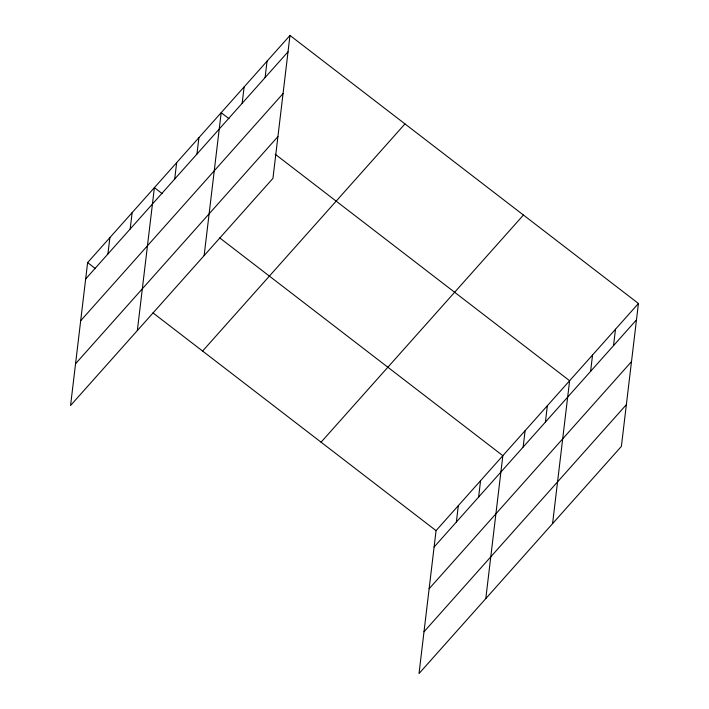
<?xml version="1.0" encoding="UTF-8"?>
<svg xmlns="http://www.w3.org/2000/svg" width="709" height="709" viewBox="0 0 709 709"><rect width="100%" height="100%" fill="white"/><g stroke="black" fill="none" stroke-linecap="round" stroke-linejoin="round"><path stroke-width="1.06" d="M289.981 35.45L87.615 262.605L70.572 405.504L272.947 178.358L289.981 35.45L638.428 303.496L621.385 446.395L419.019 673.55L436.053 530.642L638.428 303.496M107.919 253.99L109.877 237.612M130.181 228.998L132.131 212.629M137.351 330.545L154.394 187.646L162.237 193.672M174.706 179.023L176.656 162.653M196.969 154.039L198.919 137.67M204.139 255.586L221.181 112.687L229.016 118.713M242.159 103.31L244.118 86.941M265.095 77.565L267.045 61.196M456.366 522.028L458.315 505.659M478.628 497.044L480.578 480.675M485.798 598.591L502.841 455.683L219.728 237.905M523.145 447.069L525.103 430.7M545.407 422.085L547.357 405.708M552.577 523.632L569.619 380.724L275.189 154.225M590.606 371.348L592.556 354.979M613.542 345.611L615.492 329.233M85.665 278.974L288.031 51.819M80.684 320.734L283.051 93.579M75.553 363.752L277.919 136.598M202.597 351.061L404.972 123.907M321.071 442.194L523.437 215.04M434.103 547.02L636.478 319.865M429.122 588.771L631.497 361.617M423.991 631.79L626.366 404.644M87.615 262.605L95.449 268.631M152.949 312.864L436.053 530.642"/></g></svg>
